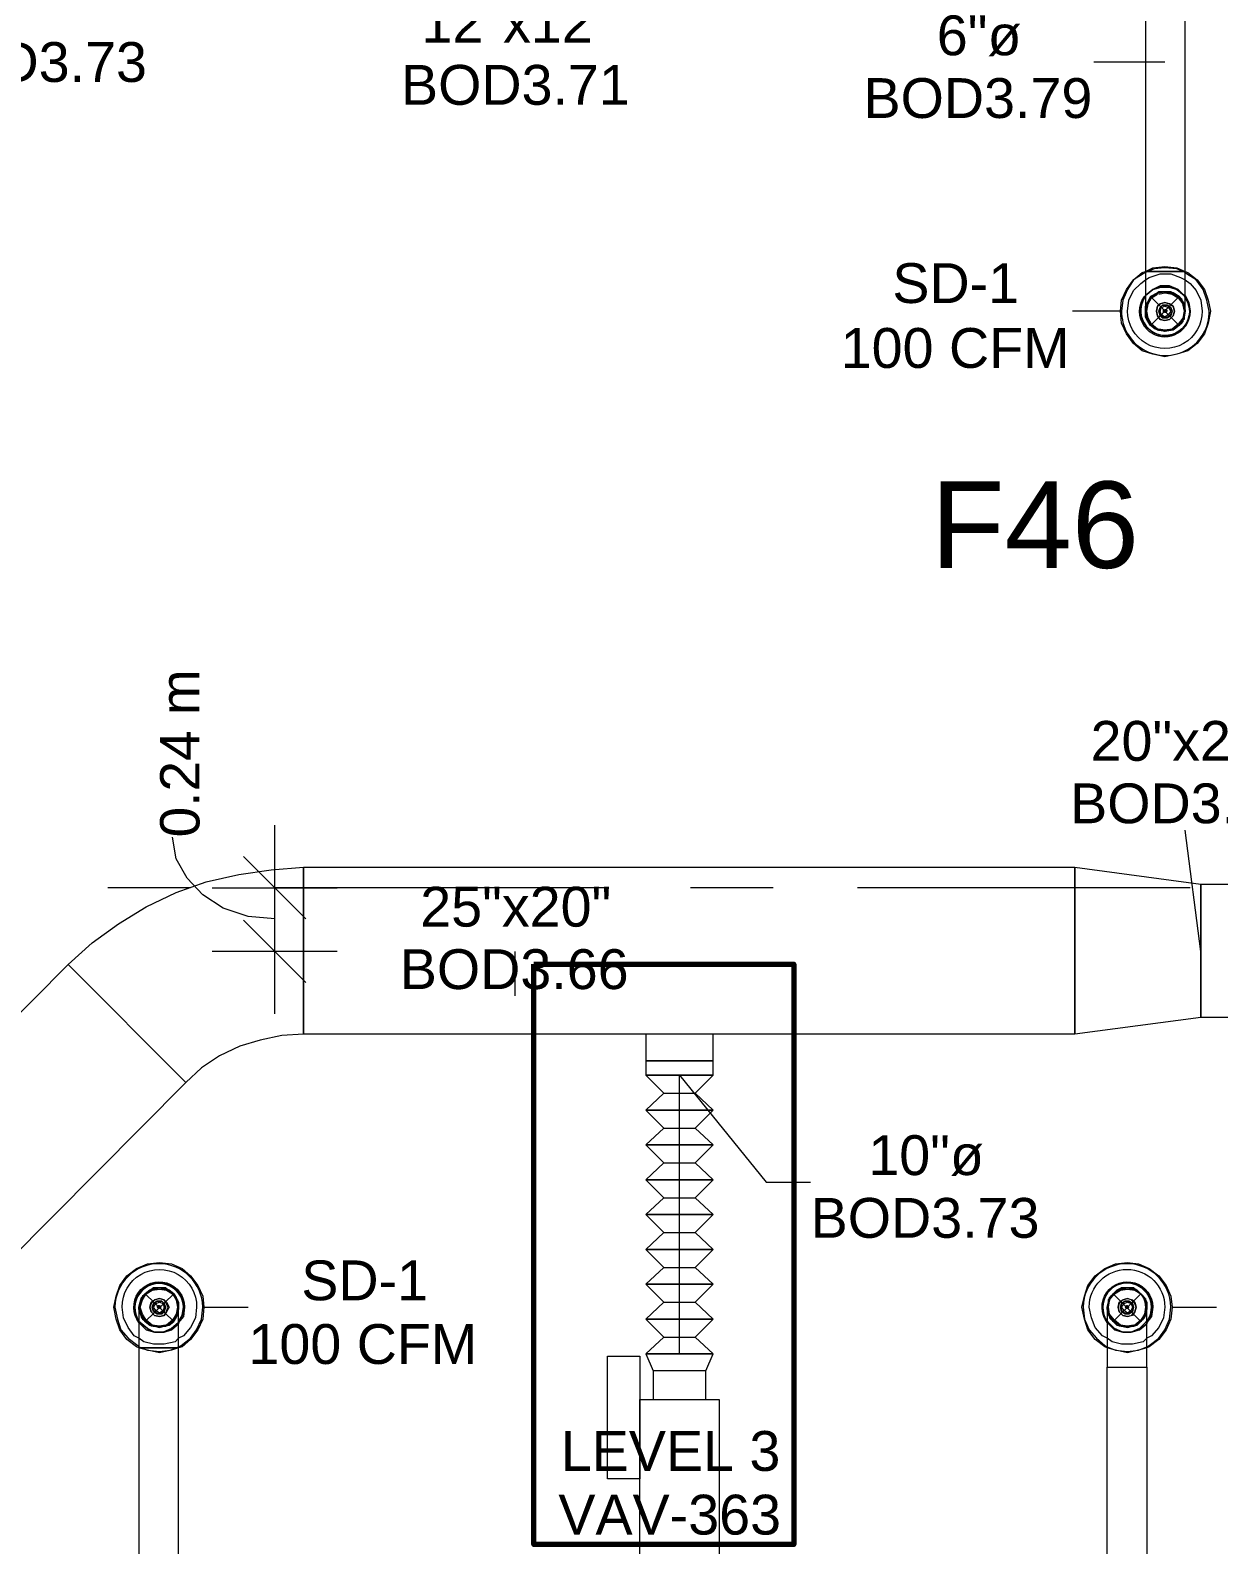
# Model space of a CAD drawing. Header units: metres. Extents: x -2 to 237, y -8 to 52.
# Drawn here: x 10.97 to 15.51, y 39.54 to 45.31 of the extents above; entities that cross this region are included whole.
import ezdxf

# ---------------------------------------------------------------- set-up
doc = ezdxf.new("R2010")
doc.units = ezdxf.units.M
doc.layers.add('HVAC - Ductos', color=5, linetype='Continuous', lineweight=0)
doc.layers.add('PDF4_Text', color=7, linetype='Continuous', lineweight=0)
doc.layers.add('PDF4_Geometry', color=7, linetype='Continuous', lineweight=0, true_color=0xaaaaaa)
doc.styles.add('PDF Arial-BoldMT-Identity-H', font='arial.ttf')
doc.styles.add('PDF Helvetica', font='')
doc.styles.get('PDF Helvetica').set_extended_font_data('Helvetica')

msp = doc.modelspace()

# ---------------------------------------------------------------- linework, layer by layer
at = {"layer": 'HVAC - Ductos', "lineweight": 0}
for points in [[(15.2286, 45.5083), (15.2286, 44.3949), (15.2378, 44.3949), (15.247, 44.3949), (15.2653, 44.3949), (15.2836, 44.3949), (15.302, 44.3949), (15.3203, 44.3949), (15.3386, 44.3949), (15.3569, 44.3949), (15.3707, 44.3949), (15.3753, 44.3949), (15.3799, 44.3949), (15.3799, 45.5083)], [(15.302, 45.1921), (15.0317, 45.1921)], [(15.2286, 44.3949), (15.2562, 44.4087), (15.302, 44.4133), (15.3478, 44.4087), (15.3799, 44.3949)], [(15.3799, 44.2437), (15.3799, 44.2483), (15.3799, 44.2666), (15.3799, 44.2987), (15.3799, 44.3353), (15.3799, 44.3766), (15.3799, 44.3949), (15.3891, 44.3903), (15.4257, 44.3628), (15.4531, 44.3262), (15.4669, 44.285), (15.4761, 44.2437), (15.4669, 44.1979), (15.4531, 44.1566), (15.4257, 44.12), (15.3891, 44.0925), (15.3478, 44.0787), (15.302, 44.0696), (15.2562, 44.0787), (15.2149, 44.0925), (15.1828, 44.12), (15.1553, 44.1566), (15.137, 44.1979), (15.1324, 44.2437), (15.137, 44.285), (15.1553, 44.3262), (15.1828, 44.3628), (15.2149, 44.3903), (15.2286, 44.3949), (15.2286, 44.3491), (15.2286, 44.3125), (15.2286, 44.2804), (15.2286, 44.2574), (15.2286, 44.2437)], [(15.3799, 44.3903), (15.3478, 44.4041), (15.302, 44.4087), (15.2608, 44.4041), (15.2286, 44.3903)], [(15.3799, 44.3949), (15.3753, 44.3949), (15.3707, 44.3949), (15.3569, 44.3949), (15.3386, 44.3949), (15.3203, 44.3949), (15.302, 44.3949), (15.2836, 44.3949), (15.2653, 44.3949), (15.247, 44.3949), (15.2378, 44.3949), (15.2286, 44.3949)], [(15.2286, 44.3628), (15.2424, 44.372), (15.2836, 44.3857), (15.3248, 44.3857), (15.3615, 44.372), (15.3799, 44.3628)], [(15.334, 44.3125), (15.3569, 44.2987), (15.334, 44.3125), (15.3294, 44.3125), (15.302, 44.3171), (15.334, 44.3125), (15.302, 44.3171), (15.2836, 44.3125), (15.2653, 44.3079), (15.2516, 44.2941), (15.2378, 44.2804), (15.2332, 44.262), (15.2286, 44.2437), (15.2332, 44.2254), (15.2378, 44.207), (15.2516, 44.1888), (15.2653, 44.1796), (15.2836, 44.1704), (15.302, 44.1704), (15.3203, 44.1704), (15.3386, 44.1796), (15.3569, 44.1888), (15.3707, 44.2024), (15.3753, 44.2208), (15.3799, 44.2437), (15.3707, 44.2116), (15.3569, 44.1888), (15.334, 44.175)], [(15.2332, 44.2162), (15.2286, 44.2437), (15.2332, 44.2116), (15.247, 44.1888), (15.2378, 44.2024), (15.2286, 44.2208), (15.2286, 44.2437), (15.2332, 44.2712), (15.2286, 44.2437), (15.2286, 44.2483), (15.2286, 44.262), (15.2378, 44.2804), (15.247, 44.2987), (15.2653, 44.3079), (15.2836, 44.3171), (15.302, 44.3171), (15.279, 44.3125), (15.2744, 44.3125), (15.247, 44.2987), (15.2332, 44.2712), (15.247, 44.2987), (15.2744, 44.3125)], [(15.2744, 44.175), (15.2516, 44.1933), (15.2378, 44.2162), (15.2332, 44.2437), (15.2378, 44.2712), (15.2516, 44.2941), (15.2744, 44.3079)], [(15.2378, 44.2758), (15.2516, 44.2941), (15.2699, 44.3079)], [(15.2744, 44.3125), (15.302, 44.3171)], [(15.302, 44.3171), (15.2744, 44.3125)], [(15.279, 44.3079), (15.302, 44.3125), (15.3294, 44.3079), (15.3524, 44.2941), (15.3707, 44.2712), (15.3753, 44.2437), (15.3707, 44.2162), (15.3524, 44.1933), (15.3294, 44.175), (15.302, 44.1704), (15.279, 44.175), (15.302, 44.1704), (15.3294, 44.175)], [(15.334, 44.3079), (15.3569, 44.2941), (15.3707, 44.2758), (15.3753, 44.2712), (15.3753, 44.2666)], [(15.1324, 44.2437), (14.9492, 44.2437)], [(15.2744, 44.1704), (15.247, 44.1888), (15.2332, 44.2116), (15.2332, 44.2162), (15.2286, 44.2437), (15.2332, 44.2666), (15.2332, 44.2712), (15.2332, 44.2758)], [(15.279, 44.1704), (15.2744, 44.1704), (15.2699, 44.175), (15.2653, 44.175), (15.247, 44.1888), (15.2378, 44.2024), (15.2332, 44.2116), (15.2332, 44.2162), (15.2286, 44.2208), (15.2286, 44.2437), (15.2286, 44.2483)], [(15.3799, 44.2483), (15.3799, 44.2437), (15.3753, 44.2208), (15.3753, 44.2162), (15.3753, 44.2116), (15.3707, 44.2116), (15.3707, 44.2024), (15.3569, 44.1888), (15.3386, 44.175), (15.334, 44.175), (15.334, 44.1704), (15.3294, 44.1704), (15.3203, 44.1704), (15.302, 44.1658), (15.2836, 44.1704), (15.279, 44.1704), (15.2744, 44.1704), (15.2699, 44.175)], [(15.3707, 44.2666), (15.3753, 44.2437), (15.3707, 44.2162)], [(15.2332, 44.2116), (15.2332, 44.2162)], [(15.3569, 44.1888), (15.334, 44.1704), (15.302, 44.1658), (15.2744, 44.1704), (15.2699, 44.175), (15.2516, 44.1888), (15.2378, 44.2116)], [(15.3707, 44.2116), (15.3569, 44.1888), (15.3386, 44.175), (15.3203, 44.1704), (15.302, 44.1658), (15.2836, 44.1704), (15.2653, 44.175), (15.247, 44.1888)], [(15.2699, 44.175), (15.2516, 44.1888)], [(15.3524, 44.1888), (15.334, 44.175), (15.3294, 44.1704), (15.302, 44.1658), (15.279, 44.1704)], [(15.3753, 44.2162), (15.3753, 44.2116), (15.3707, 44.2116)], [(15.334, 44.175), (15.334, 44.1704), (15.3294, 44.1704)], [(11.907, 41.5635), (11.907, 42.2828)], [(11.907, 41.9254), (11.8062, 41.9346), (11.71, 41.9666), (11.6321, 42.017), (11.5725, 42.0812), (11.5313, 42.1544), (11.5176, 42.2369)], [(15.4394, 41.8017), (15.3799, 42.2645)], [(11.7879, 42.1636), (11.907, 42.0446), (12.0261, 41.9254)], [(11.6687, 42.0446), (11.907, 42.0446), (12.1452, 42.0446)], [(11.7879, 41.9208), (11.907, 41.8017), (12.0261, 41.6826)], [(12.1452, 41.8017), (11.907, 41.8017), (11.6687, 41.8017)], [(12.8233, 41.8017), (12.8233, 41.6322)], [(13.5793, 41.3297), (13.5793, 41.3848), (13.5747, 41.3848), (13.561, 41.3848), (13.5426, 41.3848), (13.5151, 41.3848), (13.4831, 41.3848), (13.451, 41.3848), (13.4189, 41.3848), (13.3869, 41.3848), (13.3593, 41.3848), (13.3411, 41.3848), (13.3273, 41.3848), (13.3227, 41.3848), (13.3227, 41.3297)], [(13.3914, 41.2611), (13.3227, 41.3297), (13.5793, 41.3297), (13.5105, 41.2611), (13.5793, 41.1969), (13.3227, 41.1969), (13.3914, 41.2611), (13.5105, 41.2611)], [(13.451, 40.2669), (13.451, 40.7983), (13.451, 41.3297)], [(13.451, 41.3297), (13.7808, 40.922), (13.9504, 40.922)], [(13.3914, 41.1282), (13.3227, 41.1969), (13.5793, 41.1969), (13.5105, 41.1282), (13.5793, 41.064), (13.3227, 41.064), (13.3914, 41.1282), (13.5105, 41.1282)], [(13.3914, 40.9954), (13.3227, 41.064), (13.5793, 41.064), (13.5105, 40.9954), (13.5793, 40.9312), (13.3227, 40.9312), (13.3914, 40.9954), (13.5105, 40.9954)], [(13.3914, 40.8625), (13.3227, 40.9312), (13.5793, 40.9312), (13.5105, 40.8625), (13.5793, 40.7983), (13.3227, 40.7983), (13.3914, 40.8625), (13.5105, 40.8625)], [(13.3914, 40.7296), (13.3227, 40.7983), (13.5793, 40.7983), (13.5105, 40.7296), (13.5793, 40.6655), (13.3227, 40.6655), (13.3914, 40.7296), (13.5105, 40.7296)], [(13.3914, 40.5967), (13.3227, 40.6655), (13.5793, 40.6655), (13.5105, 40.5967), (13.5793, 40.5326), (13.3227, 40.5326), (13.3914, 40.5967), (13.5105, 40.5967)], [(11.3892, 40.4456), (11.3892, 40.4364), (11.3892, 40.418), (11.3892, 40.3906), (11.3892, 40.3539), (11.3892, 40.3127), (11.3892, 40.2898), (11.3801, 40.2944), (11.3434, 40.3218), (11.3159, 40.3585), (11.3022, 40.3997), (11.2931, 40.4456), (11.3022, 40.4868), (11.3159, 40.528), (11.3434, 40.5647), (11.3801, 40.5921), (11.4214, 40.6105), (11.4672, 40.6151), (11.513, 40.6105), (11.5542, 40.5921), (11.5862, 40.5647), (11.6138, 40.528), (11.6321, 40.4868), (11.6367, 40.4456), (11.6321, 40.3997), (11.6138, 40.3585), (11.5862, 40.3218), (11.5542, 40.2944), (11.5405, 40.2898), (11.5405, 40.3356), (11.5405, 40.3768), (11.5405, 40.4089), (11.5405, 40.4318), (11.5405, 40.441)], [(15.0821, 40.2898), (15.0729, 40.2944), (15.0362, 40.3218), (15.0087, 40.3585), (14.995, 40.3997), (14.9859, 40.4456), (14.995, 40.4868), (15.0087, 40.528), (15.0362, 40.5647), (15.0729, 40.5921), (15.1142, 40.6105), (15.1599, 40.6151), (15.2012, 40.6105), (15.2424, 40.5921), (15.279, 40.5647), (15.3066, 40.528), (15.3248, 40.4868), (15.3294, 40.4456), (15.3248, 40.3997), (15.3066, 40.3585), (15.279, 40.3218), (15.2424, 40.2944), (15.2332, 40.2898)], [(11.3984, 40.473), (11.4122, 40.496), (11.4351, 40.5096)], [(11.4351, 40.5142), (11.4396, 40.5142)], [(11.4396, 40.5142), (11.4672, 40.5188), (11.49, 40.5142)], [(11.4946, 40.5142), (11.4992, 40.5142)], [(11.4992, 40.5096), (11.5176, 40.496), (11.5313, 40.473)], [(13.3914, 40.4639), (13.3227, 40.5326), (13.5793, 40.5326), (13.5105, 40.4639), (13.5793, 40.3997), (13.3227, 40.3997), (13.3914, 40.4639), (13.5105, 40.4639)], [(15.0821, 38.6037), (15.0821, 40.2165), (15.0866, 40.2165), (15.0912, 40.2165), (15.105, 40.2165), (15.1187, 40.2165), (15.137, 40.2165), (15.1599, 40.2165), (15.1782, 40.2165), (15.1966, 40.2165), (15.2104, 40.2165), (15.2241, 40.2165), (15.2332, 40.2165), (15.2332, 40.2669), (15.2332, 40.3218), (15.2332, 40.3631), (15.2332, 40.3997), (15.2332, 40.4272), (15.2332, 40.441), (15.2332, 40.4456), (15.2332, 40.4364), (15.2332, 40.4456), (15.2332, 40.4639), (15.2241, 40.4822), (15.2104, 40.496), (15.1966, 40.5096), (15.1782, 40.5188), (15.1599, 40.5188), (15.137, 40.5188), (15.1187, 40.5096), (15.105, 40.496), (15.0912, 40.4822), (15.0866, 40.4639), (15.0821, 40.4456), (15.0821, 40.4364), (15.0821, 40.4456), (15.0866, 40.4639), (15.0912, 40.4822), (15.105, 40.496), (15.1187, 40.5096), (15.137, 40.5188), (15.1599, 40.5188), (15.1782, 40.5188), (15.1966, 40.5096), (15.2104, 40.496), (15.2241, 40.4822), (15.2332, 40.4639), (15.2332, 40.4456)], [(15.0912, 40.473), (15.105, 40.496), (15.1279, 40.5096)], [(15.1279, 40.5142), (15.1324, 40.5142)], [(15.1324, 40.5142), (15.1599, 40.5188), (15.1828, 40.5142)], [(15.1828, 40.5142), (15.1874, 40.5142), (15.192, 40.5142)], [(15.1874, 40.5096), (15.2104, 40.496), (15.2241, 40.473)], [(11.3892, 40.4364), (11.3938, 40.4226), (11.3984, 40.4043), (11.4122, 40.3906), (11.3984, 40.4134), (11.3938, 40.418)], [(11.3938, 40.4684), (11.3984, 40.473), (11.3984, 40.4776)], [(11.3984, 40.418), (11.3938, 40.4456), (11.3984, 40.4684)], [(11.4396, 40.3722), (11.4351, 40.3722), (11.4351, 40.3768), (11.4122, 40.3906), (11.4305, 40.3768), (11.4488, 40.3722), (11.4672, 40.3676), (11.4854, 40.3722), (11.5038, 40.3768), (11.5221, 40.3906), (11.5313, 40.4043), (11.5405, 40.4226), (11.5405, 40.4364)], [(11.5359, 40.473), (11.5359, 40.4684)], [(11.5359, 40.4684), (11.5405, 40.4456), (11.5359, 40.418), (11.5359, 40.4134)], [(11.5405, 40.441), (11.5405, 40.4456)], [(11.6367, 40.4456), (11.8062, 40.4456)], [(15.0821, 40.4456), (15.0821, 40.4364), (15.0821, 40.418), (15.0821, 40.3906), (15.0821, 40.3493), (15.0821, 40.3035), (15.0821, 40.2485), (15.0821, 40.2165), (15.0866, 40.2165), (15.0912, 40.2165), (15.105, 40.2165), (15.1187, 40.2165), (15.137, 40.2165), (15.1599, 40.2165), (15.1782, 40.2165), (15.1966, 40.2165), (15.2104, 40.2165), (15.2241, 40.2165), (15.2332, 40.2165), (15.2332, 38.6037)], [(15.0821, 40.4364), (15.0866, 40.4226), (15.0912, 40.4043), (15.105, 40.3906), (15.0912, 40.4134), (15.0866, 40.4134), (15.0866, 40.418)], [(15.0866, 40.4684), (15.0866, 40.473), (15.0912, 40.4776)], [(15.0912, 40.418), (15.0866, 40.4456), (15.0912, 40.4684)], [(15.1324, 40.3722), (15.1279, 40.3722), (15.1279, 40.3768), (15.105, 40.3906), (15.1187, 40.3768), (15.137, 40.3722), (15.1599, 40.3676), (15.1782, 40.3722), (15.1966, 40.3768), (15.2104, 40.3906), (15.2241, 40.4043), (15.2332, 40.4226), (15.2332, 40.4364)], [(15.2286, 40.4776), (15.2286, 40.473), (15.2286, 40.4684)], [(15.2286, 40.4684), (15.2332, 40.4456), (15.2286, 40.418), (15.2286, 40.4134)], [(15.3294, 40.4456), (15.499, 40.4456)], [(11.49, 40.3768), (11.4672, 40.3722), (11.4396, 40.3768)], [(11.5313, 40.4134), (11.5176, 40.3906), (11.4992, 40.3768), (11.4946, 40.3722)], [(13.3914, 40.331), (13.3227, 40.3997), (13.5793, 40.3997), (13.5105, 40.331), (13.5793, 40.2669), (13.3227, 40.2669), (13.3502, 40.2027)], [(15.1828, 40.3768), (15.1599, 40.3722), (15.1324, 40.3768)], [(15.192, 40.3768), (15.1874, 40.3722), (15.1828, 40.3722)], [(15.2241, 40.4134), (15.2104, 40.3906), (15.1874, 40.3768)], [(11.5405, 40.3264), (11.5267, 40.3127), (11.4854, 40.3035), (11.4442, 40.3035), (11.4076, 40.3127), (11.3892, 40.3264)], [(13.5518, 40.2027), (13.5793, 40.2669), (13.3227, 40.2669), (13.3914, 40.331), (13.5105, 40.331)], [(15.2332, 40.3264), (15.2195, 40.3127), (15.1782, 40.3035), (15.137, 40.3035), (15.1004, 40.3127), (15.0821, 40.3264)], [(11.3892, 40.2944), (11.4214, 40.2806), (11.4672, 40.276), (11.5084, 40.2806), (11.5405, 40.2944)], [(11.5405, 40.2898), (11.513, 40.2806), (11.4672, 40.2714), (11.4214, 40.2806), (11.3892, 40.2898)], [(11.5405, 38.7045), (11.5405, 40.2898), (11.5313, 40.2898), (11.5221, 40.2898), (11.5038, 40.2898), (11.4854, 40.2898), (11.4672, 40.2898), (11.4488, 40.2898), (11.4305, 40.2898), (11.4122, 40.2898), (11.3984, 40.2898), (11.3938, 40.2898), (11.3892, 40.2898), (11.3892, 38.7045)], [(11.3892, 40.2898), (11.3938, 40.2898), (11.3984, 40.2898), (11.4122, 40.2898), (11.4305, 40.2898), (11.4488, 40.2898), (11.4672, 40.2898), (11.4854, 40.2898), (11.5038, 40.2898), (11.5221, 40.2898), (11.5313, 40.2898), (11.5405, 40.2898)], [(15.0821, 40.2944), (15.1142, 40.2806), (15.1599, 40.276), (15.2012, 40.2806), (15.2332, 40.2944)], [(15.2332, 40.2898), (15.2012, 40.2806), (15.1599, 40.2714), (15.1142, 40.2806), (15.0821, 40.2898)]]:
    msp.add_lwpolyline(points, dxfattribs=at)
for points in [[(15.2286, 44.3903), (15.2195, 44.3857), (15.1828, 44.3628), (15.1599, 44.3262), (15.1416, 44.285), (15.137, 44.2437, 1.013808), (15.4715, 44.2437), (15.4623, 44.285), (15.4486, 44.3262), (15.4211, 44.3628), (15.3845, 44.3857), (15.3799, 44.3903)], [(15.3799, 44.3628), (15.3982, 44.3491), (15.4211, 44.3216), (15.4394, 44.285), (15.444, 44.2437, -1.008592), (15.1599, 44.2437), (15.1645, 44.285), (15.1828, 44.3216), (15.2104, 44.3491), (15.2286, 44.3628)], [(11.5405, 40.2944), (11.5496, 40.2989), (11.5862, 40.3264), (11.6092, 40.3585), (11.6275, 40.3997), (11.6321, 40.4456, 0.986385), (11.2976, 40.4456), (11.3067, 40.3997), (11.3205, 40.3585), (11.348, 40.3264), (11.3847, 40.2989), (11.3892, 40.2944)], [(15.2332, 40.2944), (15.2424, 40.2989), (15.279, 40.3264), (15.302, 40.3585), (15.3203, 40.3997), (15.3248, 40.4456, 0.986582), (14.9904, 40.4456), (14.995, 40.3997), (15.0133, 40.3585), (15.0408, 40.3264), (15.0729, 40.2989), (15.0821, 40.2944)], [(11.3892, 40.3264), (11.371, 40.3356), (11.348, 40.3676), (11.3297, 40.4043), (11.3251, 40.4456, -1.008115), (11.6092, 40.4456), (11.6046, 40.4043), (11.5862, 40.3676), (11.5588, 40.3356), (11.5405, 40.3264)], [(15.0821, 40.3264), (15.0637, 40.3356), (15.0362, 40.3676), (15.0225, 40.4043), (15.0133, 40.4456, -0.994129), (15.302, 40.4456), (15.2974, 40.4043), (15.279, 40.3676), (15.2516, 40.3356), (15.2332, 40.3264)]]:
    msp.add_lwpolyline(points, format="xyb", dxfattribs=at)
for points in [[(15.2241, 44.2987), (15.2104, 44.2758), (15.2058, 44.2437, 1.019069), (15.3982, 44.2437), (15.3891, 44.2758), (15.3799, 44.2941, -1.353217), (15.2104, 44.2437), (15.2149, 44.2758), (15.2241, 44.2941, 1.315486), (15.3982, 44.2437, -1.390299)], [(11.5405, 40.3906), (11.5542, 40.4134), (11.5588, 40.4456, 1.325663), (11.3892, 40.3906), (11.3801, 40.4134), (11.371, 40.4456), (11.3755, 40.4089), (11.3892, 40.386, -1.386103), (11.5634, 40.4456, 0.97067), (11.371, 40.4456, -1.35205)], [(15.2332, 40.3906), (15.247, 40.4134), (15.2516, 40.4456, 1.352057), (15.0821, 40.3906), (15.0683, 40.4134), (15.0637, 40.4456), (15.0683, 40.4089), (15.0821, 40.386, -1.386087), (15.2562, 40.4456, 0.970255), (15.0637, 40.4456, -1.352473)]]:
    msp.add_lwpolyline(points, format="xyb", close=True, dxfattribs=at)
for points in [[(15.2241, 44.2941), (15.2286, 44.3033), (15.2562, 44.3262), (15.2882, 44.3353), (15.3203, 44.3353), (15.3478, 44.3262), (15.3753, 44.3033), (15.3524, 44.3262), (15.3203, 44.3399), (15.2836, 44.3399), (15.2562, 44.3262), (15.2286, 44.3033), (15.2241, 44.2987), (15.2286, 44.3033)], [(15.3753, 44.3033), (15.3478, 44.3262), (15.3203, 44.3353), (15.2882, 44.3353), (15.2562, 44.3262), (15.2286, 44.3033), (15.2562, 44.3262), (15.2836, 44.3399), (15.3203, 44.3399), (15.3524, 44.3262), (15.3753, 44.3033), (15.3799, 44.3033), (15.3753, 44.3033), (15.3799, 44.2941)], [(15.3203, 44.3125), (15.3386, 44.3079), (15.3569, 44.2941), (15.3661, 44.2804), (15.3753, 44.262), (15.3707, 44.2804), (15.3569, 44.2987), (15.3386, 44.3079), (15.3203, 44.3171), (15.302, 44.3171)], [(15.3753, 44.2712), (15.3799, 44.2437), (15.3799, 44.2483), (15.3753, 44.262), (15.3753, 44.2437), (15.3753, 44.2254), (15.3661, 44.207), (15.3569, 44.1888), (15.3707, 44.2116), (15.3753, 44.2162), (15.3799, 44.2437), (15.3707, 44.2712), (15.3569, 44.2987)], [(15.3982, 44.2437), (15.3936, 44.2758), (15.3799, 44.3033), (15.3936, 44.2758)], [(15.2744, 44.262), (15.2699, 44.2437), (15.2744, 44.262), (15.2836, 44.2712), (15.302, 44.2758), (15.3203, 44.2712), (15.334, 44.262), (15.3386, 44.2437), (15.334, 44.262), (15.3203, 44.2712), (15.302, 44.2758), (15.2836, 44.2712)], [(15.334, 44.2254), (15.3386, 44.2437), (15.334, 44.2254), (15.3203, 44.2116), (15.302, 44.207), (15.2836, 44.2116), (15.2744, 44.2254), (15.2699, 44.2437), (15.2744, 44.2254), (15.2836, 44.2116), (15.302, 44.207), (15.3203, 44.2116)], [(15.2836, 44.2574), (15.279, 44.2437), (15.2836, 44.2574), (15.2928, 44.2666), (15.3111, 44.2666), (15.3248, 44.2574), (15.3294, 44.2437), (15.3248, 44.2574), (15.3111, 44.2666), (15.2928, 44.2666)], [(15.3248, 44.23), (15.3294, 44.2437), (15.3248, 44.2254), (15.3111, 44.2162), (15.2928, 44.2162), (15.2836, 44.2254), (15.279, 44.2437), (15.2836, 44.23), (15.2928, 44.2208), (15.3111, 44.2208)], [(15.2882, 44.2574), (15.302, 44.262), (15.3157, 44.2574), (15.3248, 44.2437), (15.3157, 44.23), (15.302, 44.2208), (15.2882, 44.23), (15.2836, 44.2437)], [(15.302, 44.2483), (15.2974, 44.2437), (15.2974, 44.2483), (15.3066, 44.2483), (15.3111, 44.2437), (15.3066, 44.2391), (15.2974, 44.2391), (15.2974, 44.2437), (15.302, 44.2391), (15.3066, 44.2391), (15.3066, 44.2437), (15.3066, 44.2483)], [(12.017, 42.1224), (12.017, 41.4856), (11.9345, 41.481), (11.852, 41.4626), (11.7741, 41.4398), (11.6963, 41.4031), (11.6275, 41.3573), (11.568, 41.3023), (11.1189, 41.7513), (11.2105, 41.8338), (11.3113, 41.9071), (11.4168, 41.9712), (11.5313, 42.0262), (11.6459, 42.0674), (11.7695, 42.0949), (11.8932, 42.1133)], [(14.9583, 41.4856), (12.017, 41.4856), (12.017, 42.1224), (14.9583, 42.1224)], [(14.9583, 42.1224), (15.4394, 42.0582), (15.4394, 41.5497), (14.9583, 41.4856)], [(16.2595, 41.5497), (15.4394, 41.5497), (15.4394, 42.0582), (16.2595, 42.0582)], [(11.568, 41.3023), (10.8898, 40.6197), (10.4409, 41.0686), (11.1189, 41.7513)], [(13.5793, 41.4856), (13.5747, 41.4856), (13.561, 41.4856), (13.5426, 41.4856), (13.5151, 41.4856), (13.4831, 41.4856), (13.451, 41.4856), (13.4189, 41.4856), (13.3869, 41.4856), (13.3593, 41.4856), (13.3411, 41.4856), (13.3273, 41.4856), (13.3227, 41.4856), (13.3227, 41.3848), (13.3273, 41.3848), (13.3411, 41.3848), (13.3593, 41.3848), (13.3869, 41.3848), (13.4189, 41.3848), (13.451, 41.3848), (13.4831, 41.3848), (13.5151, 41.3848), (13.5426, 41.3848), (13.561, 41.3848), (13.5747, 41.3848), (13.5793, 41.3848)], [(13.5793, 41.3297), (13.5747, 41.3297), (13.561, 41.3297), (13.5426, 41.3297), (13.5151, 41.3297), (13.4831, 41.3297), (13.451, 41.3297), (13.4189, 41.3297), (13.3869, 41.3297), (13.3593, 41.3297), (13.3411, 41.3297), (13.3273, 41.3297), (13.3227, 41.3297), (13.3273, 41.3297), (13.3411, 41.3297), (13.3593, 41.3297), (13.3869, 41.3297), (13.4189, 41.3297), (13.451, 41.3297), (13.4831, 41.3297), (13.5151, 41.3297), (13.5426, 41.3297), (13.561, 41.3297), (13.5747, 41.3297)], [(11.5405, 40.4456), (11.5405, 40.4364), (11.5405, 40.4456), (11.5405, 40.4639), (11.5313, 40.4822), (11.5221, 40.496), (11.5038, 40.5096), (11.4854, 40.5188), (11.4672, 40.5188), (11.4488, 40.5188), (11.4305, 40.5096), (11.4122, 40.496), (11.3984, 40.4822), (11.3938, 40.4639), (11.3892, 40.4456), (11.3892, 40.4364), (11.3892, 40.4456), (11.3938, 40.4639), (11.3984, 40.4822), (11.4122, 40.496), (11.4305, 40.5096), (11.4488, 40.5188), (11.4672, 40.5188), (11.4854, 40.5188), (11.5038, 40.5096), (11.5221, 40.496), (11.5313, 40.4822), (11.5405, 40.4639)], [(11.5359, 40.4272), (11.5313, 40.4089), (11.5176, 40.3906), (11.5038, 40.3814), (11.4854, 40.3722), (11.4672, 40.3722), (11.4488, 40.3722), (11.4305, 40.3814), (11.4122, 40.3906), (11.403, 40.4089), (11.3938, 40.4272), (11.3938, 40.4456), (11.3938, 40.4639), (11.403, 40.4822), (11.4122, 40.496), (11.4305, 40.5096), (11.4488, 40.5142), (11.4672, 40.5188), (11.4854, 40.5142), (11.5038, 40.5096), (11.5176, 40.496), (11.5313, 40.4822), (11.5359, 40.4639), (11.5405, 40.4456)], [(11.403, 40.473), (11.4168, 40.496), (11.4396, 40.5096), (11.4672, 40.5142), (11.4946, 40.5096), (11.5176, 40.496), (11.5313, 40.473), (11.5359, 40.4456), (11.5313, 40.418), (11.5176, 40.3952), (11.4946, 40.3768), (11.4672, 40.3722), (11.4396, 40.3768), (11.4168, 40.3952), (11.403, 40.418), (11.3938, 40.4456)], [(15.2286, 40.4272), (15.2241, 40.4089), (15.2104, 40.3906), (15.1966, 40.3814), (15.1782, 40.3722), (15.1599, 40.3722), (15.1416, 40.3722), (15.1233, 40.3814), (15.105, 40.3906), (15.0958, 40.4089), (15.0866, 40.4272), (15.0866, 40.4456), (15.0866, 40.4639), (15.0958, 40.4822), (15.105, 40.496), (15.1233, 40.5096), (15.1416, 40.5142), (15.1599, 40.5188), (15.1782, 40.5142), (15.1966, 40.5096), (15.2104, 40.496), (15.2241, 40.4822), (15.2286, 40.4639), (15.2332, 40.4456)], [(15.0912, 40.473), (15.1096, 40.496), (15.1324, 40.5096), (15.1599, 40.5142), (15.1874, 40.5096), (15.2104, 40.496), (15.2241, 40.473), (15.2286, 40.4456), (15.2241, 40.418), (15.2104, 40.3952), (15.1874, 40.3768), (15.1599, 40.3722), (15.1324, 40.3768), (15.1096, 40.3952), (15.0912, 40.418), (15.0866, 40.4456)], [(11.4351, 40.4593), (11.4305, 40.4456), (11.4351, 40.4639), (11.4488, 40.473), (11.4672, 40.4776), (11.4854, 40.473), (11.4946, 40.4639), (11.5038, 40.4456), (11.4946, 40.4272), (11.4854, 40.4134), (11.4672, 40.4089), (11.4488, 40.4134), (11.4351, 40.4272), (11.4305, 40.4456), (11.4351, 40.4272), (11.4488, 40.4134), (11.4672, 40.4089), (11.4854, 40.4134), (11.4946, 40.4272), (11.4992, 40.4456), (11.4946, 40.4593), (11.4854, 40.473), (11.4672, 40.4776), (11.4488, 40.473)], [(11.4442, 40.4593), (11.4396, 40.4456), (11.4442, 40.4593), (11.458, 40.4684), (11.4763, 40.4684), (11.4854, 40.4593), (11.49, 40.4456), (11.4854, 40.4593), (11.4763, 40.4684), (11.458, 40.4684)], [(11.4854, 40.4318), (11.49, 40.4456), (11.4854, 40.4272), (11.4763, 40.418), (11.458, 40.418), (11.4442, 40.4272), (11.4396, 40.4456), (11.4442, 40.4318), (11.458, 40.4226), (11.4763, 40.4226)], [(11.4534, 40.4593), (11.4672, 40.4639), (11.4809, 40.4593), (11.4854, 40.4456), (11.4809, 40.4318), (11.4672, 40.4226), (11.4534, 40.4318), (11.4442, 40.4456)], [(11.4626, 40.441), (11.4672, 40.441), (11.4718, 40.4456), (11.4718, 40.441), (11.4626, 40.441), (11.458, 40.4456), (11.4626, 40.4501), (11.4718, 40.4501), (11.4718, 40.4456), (11.4672, 40.4501), (11.4626, 40.4501), (11.4626, 40.4456)], [(11.5405, 40.386), (11.5588, 40.4089), (11.5634, 40.4456), (11.5588, 40.4089)], [(15.1279, 40.4593), (15.1233, 40.4456), (15.1279, 40.4639), (15.1416, 40.473), (15.1599, 40.4776), (15.1782, 40.473), (15.1874, 40.4639), (15.192, 40.4456), (15.1874, 40.4593), (15.1737, 40.473), (15.1599, 40.4776), (15.1416, 40.473)], [(15.1874, 40.4272), (15.192, 40.4456), (15.1874, 40.4272), (15.1782, 40.4134), (15.1599, 40.4089), (15.1416, 40.4134), (15.1279, 40.4272), (15.1233, 40.4456), (15.1279, 40.4272), (15.1416, 40.4134), (15.1599, 40.4089), (15.1737, 40.4134)], [(15.137, 40.4593), (15.1324, 40.4456), (15.137, 40.4593), (15.1508, 40.4684), (15.1645, 40.4684), (15.1782, 40.4593), (15.1828, 40.4456), (15.1782, 40.4593), (15.1645, 40.4684), (15.1508, 40.4684)], [(15.1782, 40.4318), (15.1828, 40.4456), (15.1782, 40.4272), (15.1645, 40.418), (15.1508, 40.418), (15.137, 40.4272), (15.1324, 40.4456), (15.137, 40.4318), (15.1508, 40.4226), (15.1645, 40.4226)], [(15.1462, 40.4593), (15.1599, 40.4639), (15.1737, 40.4593), (15.1782, 40.4456), (15.1737, 40.4318), (15.1599, 40.4226), (15.1462, 40.4318), (15.137, 40.4456)], [(15.1553, 40.441), (15.1599, 40.441), (15.1645, 40.4456), (15.1599, 40.441), (15.1553, 40.441), (15.1508, 40.4456), (15.1553, 40.4501), (15.1599, 40.4501), (15.1645, 40.4456), (15.1599, 40.4501), (15.1553, 40.4501), (15.1553, 40.4456)], [(15.2332, 40.386), (15.2516, 40.4089), (15.2562, 40.4456), (15.2516, 40.4089)], [(11.5405, 40.3906), (11.5405, 40.386), (11.5405, 40.3814), (11.513, 40.3585), (11.4854, 40.3493), (11.4488, 40.3493), (11.4168, 40.3585), (11.3938, 40.3814), (11.3892, 40.386), (11.3938, 40.3814), (11.4168, 40.3585), (11.4488, 40.3493), (11.4854, 40.3493), (11.513, 40.3585), (11.5405, 40.3814), (11.5405, 40.386), (11.513, 40.3631), (11.5405, 40.386)], [(11.3938, 40.386), (11.4214, 40.3631), (11.4488, 40.3493), (11.4809, 40.3493), (11.513, 40.3631), (11.4809, 40.3493), (11.4488, 40.3493), (11.4214, 40.3631), (11.3938, 40.386), (11.3892, 40.3906)], [(15.0866, 40.386), (15.1096, 40.3631), (15.1416, 40.3493), (15.1737, 40.3493), (15.2058, 40.3631), (15.2286, 40.386), (15.2332, 40.3906), (15.2286, 40.386), (15.2058, 40.3631), (15.1737, 40.3493), (15.1416, 40.3493), (15.1096, 40.3631), (15.0866, 40.386), (15.0821, 40.3906)], [(15.2332, 40.3814), (15.2058, 40.3585), (15.1737, 40.3493), (15.1416, 40.3493), (15.1096, 40.3585), (15.0866, 40.3814), (15.0821, 40.386), (15.0866, 40.3814), (15.1096, 40.3585), (15.1416, 40.3493), (15.1737, 40.3493), (15.2058, 40.3585), (15.2332, 40.3814), (15.2332, 40.386)], [(13.1761, 40.2577), (13.2998, 40.2577), (13.2998, 39.7904), (13.1761, 39.7904)], [(13.5793, 40.2669), (13.5701, 40.2669), (13.5518, 40.2669), (13.5243, 40.2669), (13.4922, 40.2669), (13.451, 40.2669), (13.4097, 40.2669), (13.3777, 40.2669), (13.3502, 40.2669), (13.3319, 40.2669), (13.3227, 40.2669), (13.3319, 40.2669), (13.3502, 40.2669), (13.3777, 40.2669), (13.4097, 40.2669), (13.451, 40.2669), (13.4922, 40.2669), (13.5243, 40.2669), (13.5518, 40.2669), (13.5701, 40.2669)], [(13.3502, 40.0927), (13.3548, 40.0927), (13.3639, 40.0927), (13.3823, 40.0927), (13.4006, 40.0927), (13.4235, 40.0927), (13.451, 40.0927), (13.4785, 40.0927), (13.5014, 40.0927), (13.5197, 40.0927), (13.538, 40.0927), (13.5472, 40.0927), (13.5518, 40.0927), (13.5518, 40.2027), (13.5472, 40.2027), (13.538, 40.2027), (13.5197, 40.2027), (13.5014, 40.2027), (13.4785, 40.2027), (13.451, 40.2027), (13.4235, 40.2027), (13.4006, 40.2027), (13.3823, 40.2027), (13.3639, 40.2027), (13.3548, 40.2027), (13.3502, 40.2027)], [(13.6022, 40.0927), (13.6022, 39.181), (13.2998, 39.181), (13.2998, 40.0927)]]:
    msp.add_lwpolyline(points, close=True, dxfattribs=at)
at = {"layer": 'PDF4_Geometry', "color": 8, "lineweight": 0, "true_color": 0x808080}
for points in [[(15.3661, 44.2895), (15.3248, 44.3171), (15.279, 44.3171), (15.2424, 44.2895), (15.2286, 44.2437), (15.2424, 44.1979), (15.279, 44.1704), (15.3248, 44.1704), (15.3661, 44.1979), (15.3799, 44.2437)], [(11.5267, 40.4868), (11.49, 40.5188), (11.4442, 40.5188), (11.403, 40.4868), (11.3892, 40.4456), (11.403, 40.3997), (11.4442, 40.3722), (11.49, 40.3722), (11.5267, 40.3997), (11.5405, 40.4456)], [(15.2195, 40.4868), (15.1828, 40.5188), (15.137, 40.5188), (15.0958, 40.4868), (15.0821, 40.4456), (15.0958, 40.3997), (15.137, 40.3722), (15.1828, 40.3722), (15.2195, 40.3997), (15.2332, 40.4456)]]:
    msp.add_lwpolyline(points, close=True, dxfattribs=at)
for points in [[(15.247, 44.2987), (15.3569, 44.1888)], [(15.3569, 44.2987), (15.247, 44.1888)], [(11.4122, 40.496), (11.5221, 40.3906)], [(11.5221, 40.496), (11.4122, 40.3906)], [(15.105, 40.496), (15.2104, 40.3906)], [(15.2104, 40.496), (15.105, 40.3906)]]:
    msp.add_lwpolyline(points, dxfattribs=at)
at = {"layer": 'PDF4_Geometry', "lineweight": 0}
for points in [[(11.5862, 42.0446), (11.2701, 42.0446)], [(13.1761, 42.0446), (11.907, 42.0446)], [(13.8083, 42.0446), (13.4922, 42.0446)], [(15.3982, 42.0446), (14.1291, 42.0446)]]:
    msp.add_lwpolyline(points, dxfattribs=at)
at = {"layer": 'PDF4_Geometry', "color": 232, "lineweight": 70, "true_color": 0xe91e64}
msp.add_lwpolyline([(12.8954, 41.7536), (13.8872, 41.7536), (13.8872, 39.5397), (12.8954, 39.5397)], close=True, dxfattribs=at)

# ---------------------------------------------------------------- texts
at = {"layer": 'PDF4_Text', "lineweight": 0, "char_height": 0.1519, "attachment_point": 4, "style": 'PDF Helvetica'}
for s, insert in [('12"x12"', (12.4665, 45.3433)), ('6"ø', (14.4321, 45.2929)), ('BOD3.73', (10.5468, 45.1921)), ('BOD3.71', (12.3886, 45.1051)), ('BOD3.79', (14.1526, 45.0547)), ('SD-1', (14.2626, 44.3491)), ('100 CFM', (14.0656, 44.1017)), ('20"x20"', (15.0186, 42.6034)), ('BOD3.66', (14.9407, 42.3652)), ('25"x20"', (12.4619, 41.9711)), ('BOD3.66', (12.384, 41.7329)), ('10"ø', (14.1709, 41.0227)), ('BOD3.73', (13.951, 40.7845)), ('SD-1', (12.0083, 40.5462)), ('100 CFM', (11.8067, 40.3034)), ('LEVEL 3', (12.998, 39.8956)), ('VAV-363', (12.9888, 39.6528))]:
    msp.add_mtext(s, dxfattribs=dict(at, insert=insert))
at = {"layer": 'PDF4_Text', "color": 232, "lineweight": 70, "true_color": 0xe91e64, "insert": (14.4092, 43.4264), "char_height": 0.32989, "attachment_point": 4, "style": 'PDF Arial-BoldMT-Identity-H'}
msp.add_mtext('F46', dxfattribs=at)
at = {"layer": 'PDF4_Text', "lineweight": 0, "insert": (11.5459, 42.2365), "char_height": 0.15002, "attachment_point": 4, "rotation": 90, "style": 'PDF Helvetica'}
msp.add_mtext('0.24 m', dxfattribs=at)

doc.saveas('drawing.dxf')
